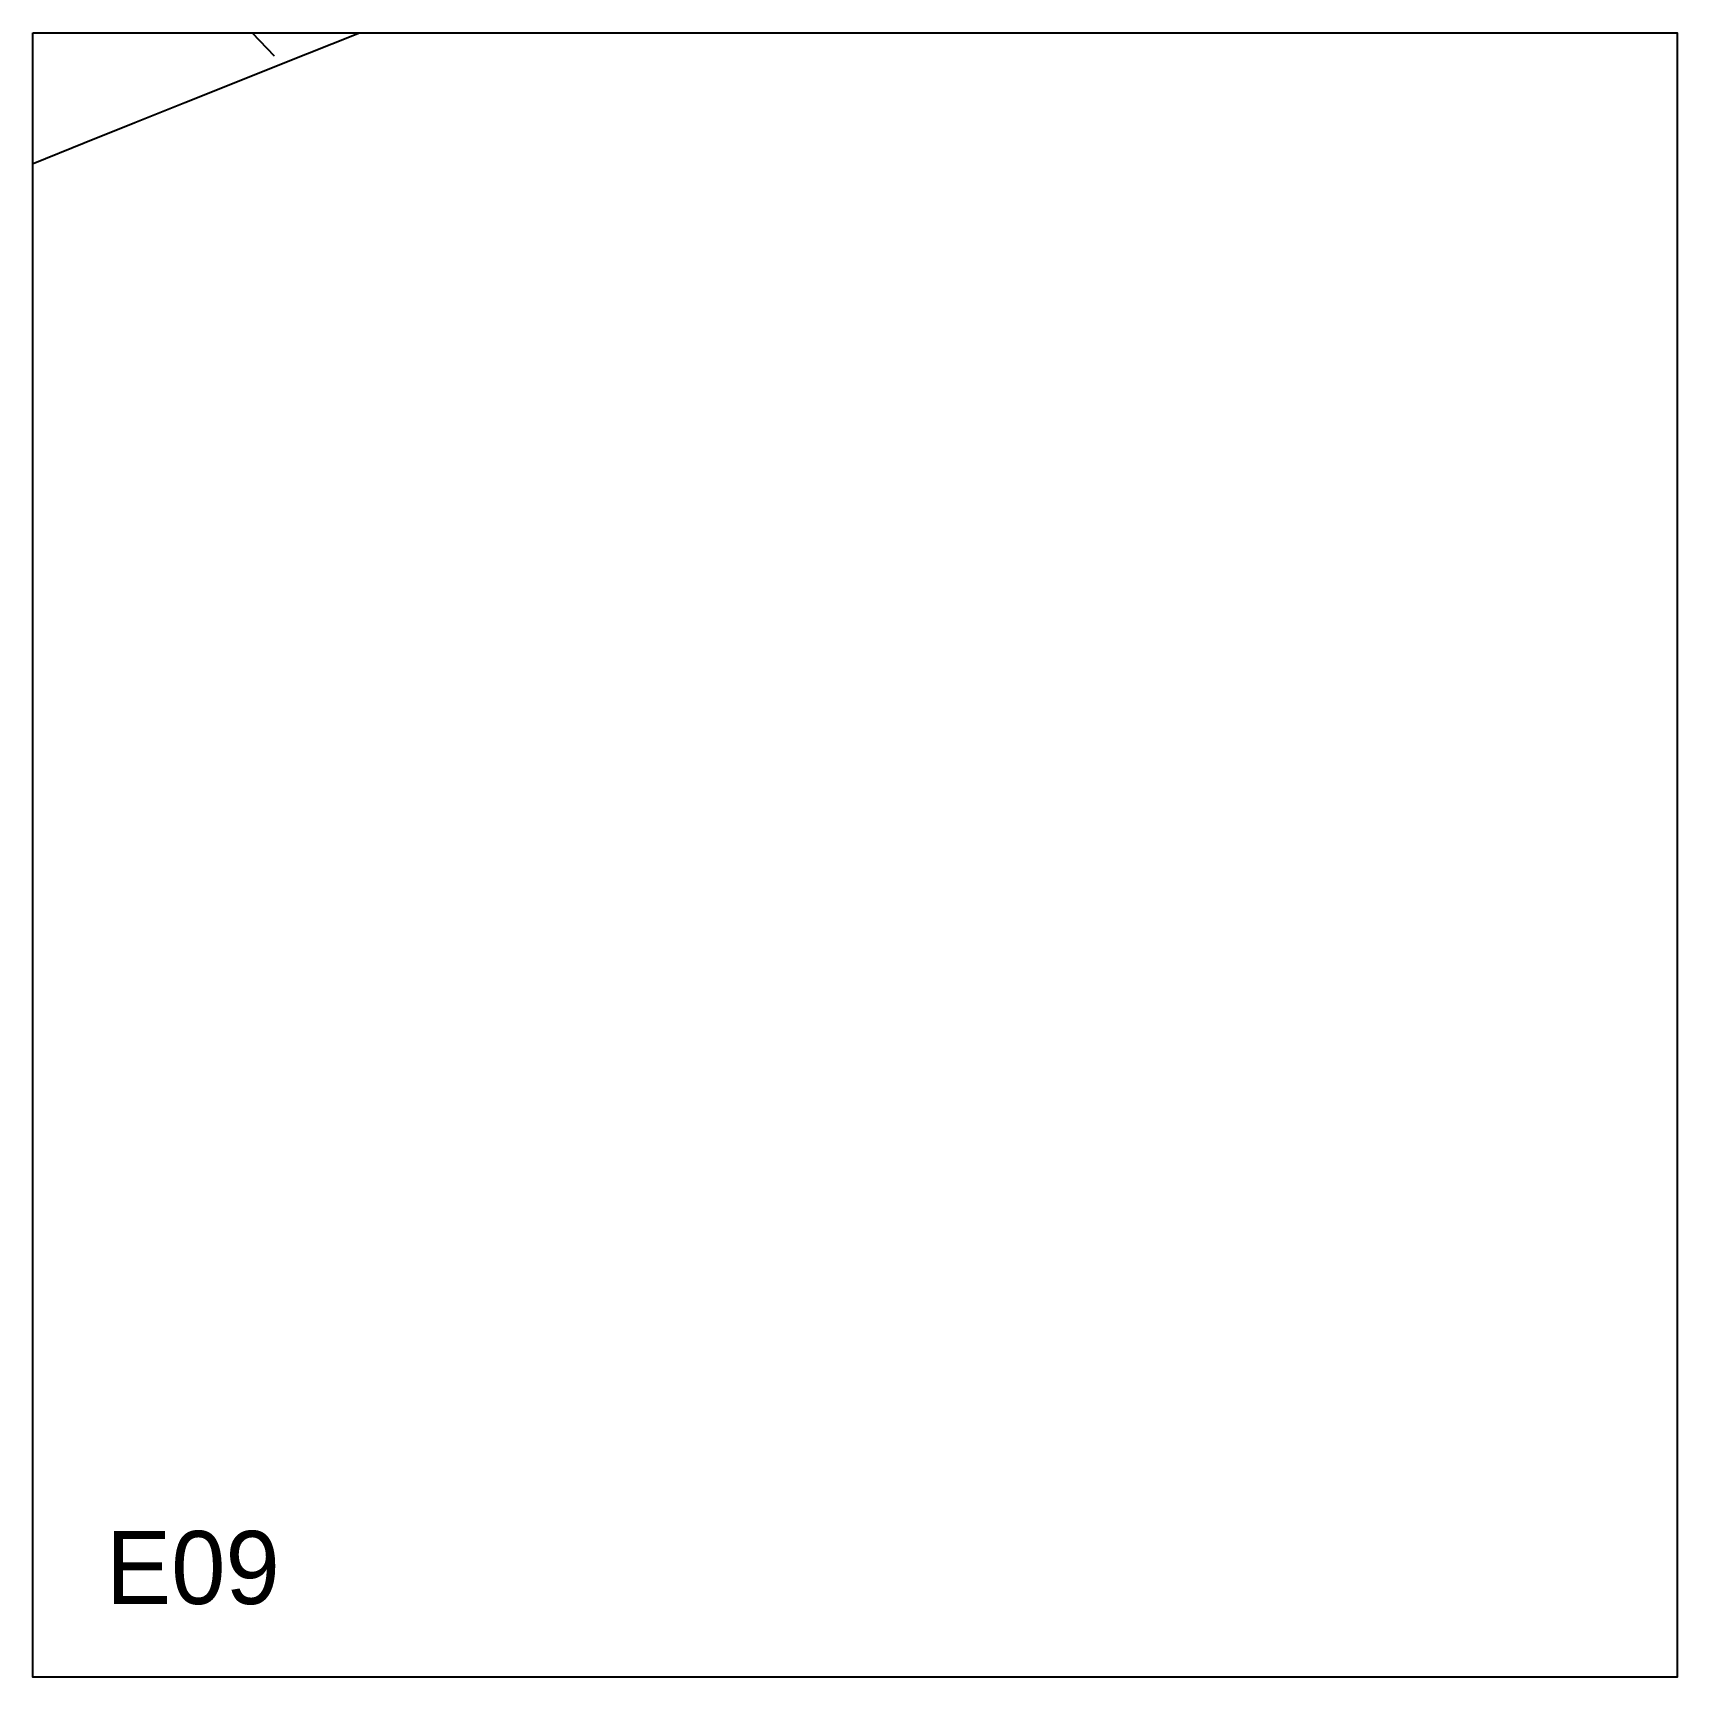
# Model space of a CAD drawing. Header units: millimetres. Extents: x 0 to 900, y 0 to 900.
import ezdxf

# ---------------------------------------------------------------- set-up
doc = ezdxf.new("R2010")
doc.units = ezdxf.units.MM
for name, color, linetype in [('CUT', 1, 'Continuous'), ('DECL', 30, 'Continuous'), ('HOUR15', 9, 'Continuous'), ('ID', 3, 'Continuous')]:
    doc.layers.add(name, color=color, linetype=linetype)

msp = doc.modelspace()

# ---------------------------------------------------------------- linework, layer by layer
at = {"layer": 'CUT'}
msp.add_lwpolyline([(0, 900), (900, 900), (900, 0), (0, 0), (0, 900)], close=True, dxfattribs=at)
at = {"layer": 'DECL'}
msp.add_lwpolyline([(0, 828.38), (0.12, 828.43), (28.08, 839.73), (55.75, 850.87), (83.13, 861.87), (110.24, 872.73), (137.08, 883.44), (163.64, 894.01), (178.75, 900)], dxfattribs=at)
at = {"layer": 'HOUR15'}
msp.add_lwpolyline([(120.05, 900), (132.12, 887.44)], dxfattribs=at)

# ---------------------------------------------------------------- texts
at = {"layer": 'ID'}
msp.add_text('E09', height=40, dxfattribs=at).set_placement((40, 40))

doc.saveas('drawing.dxf')
